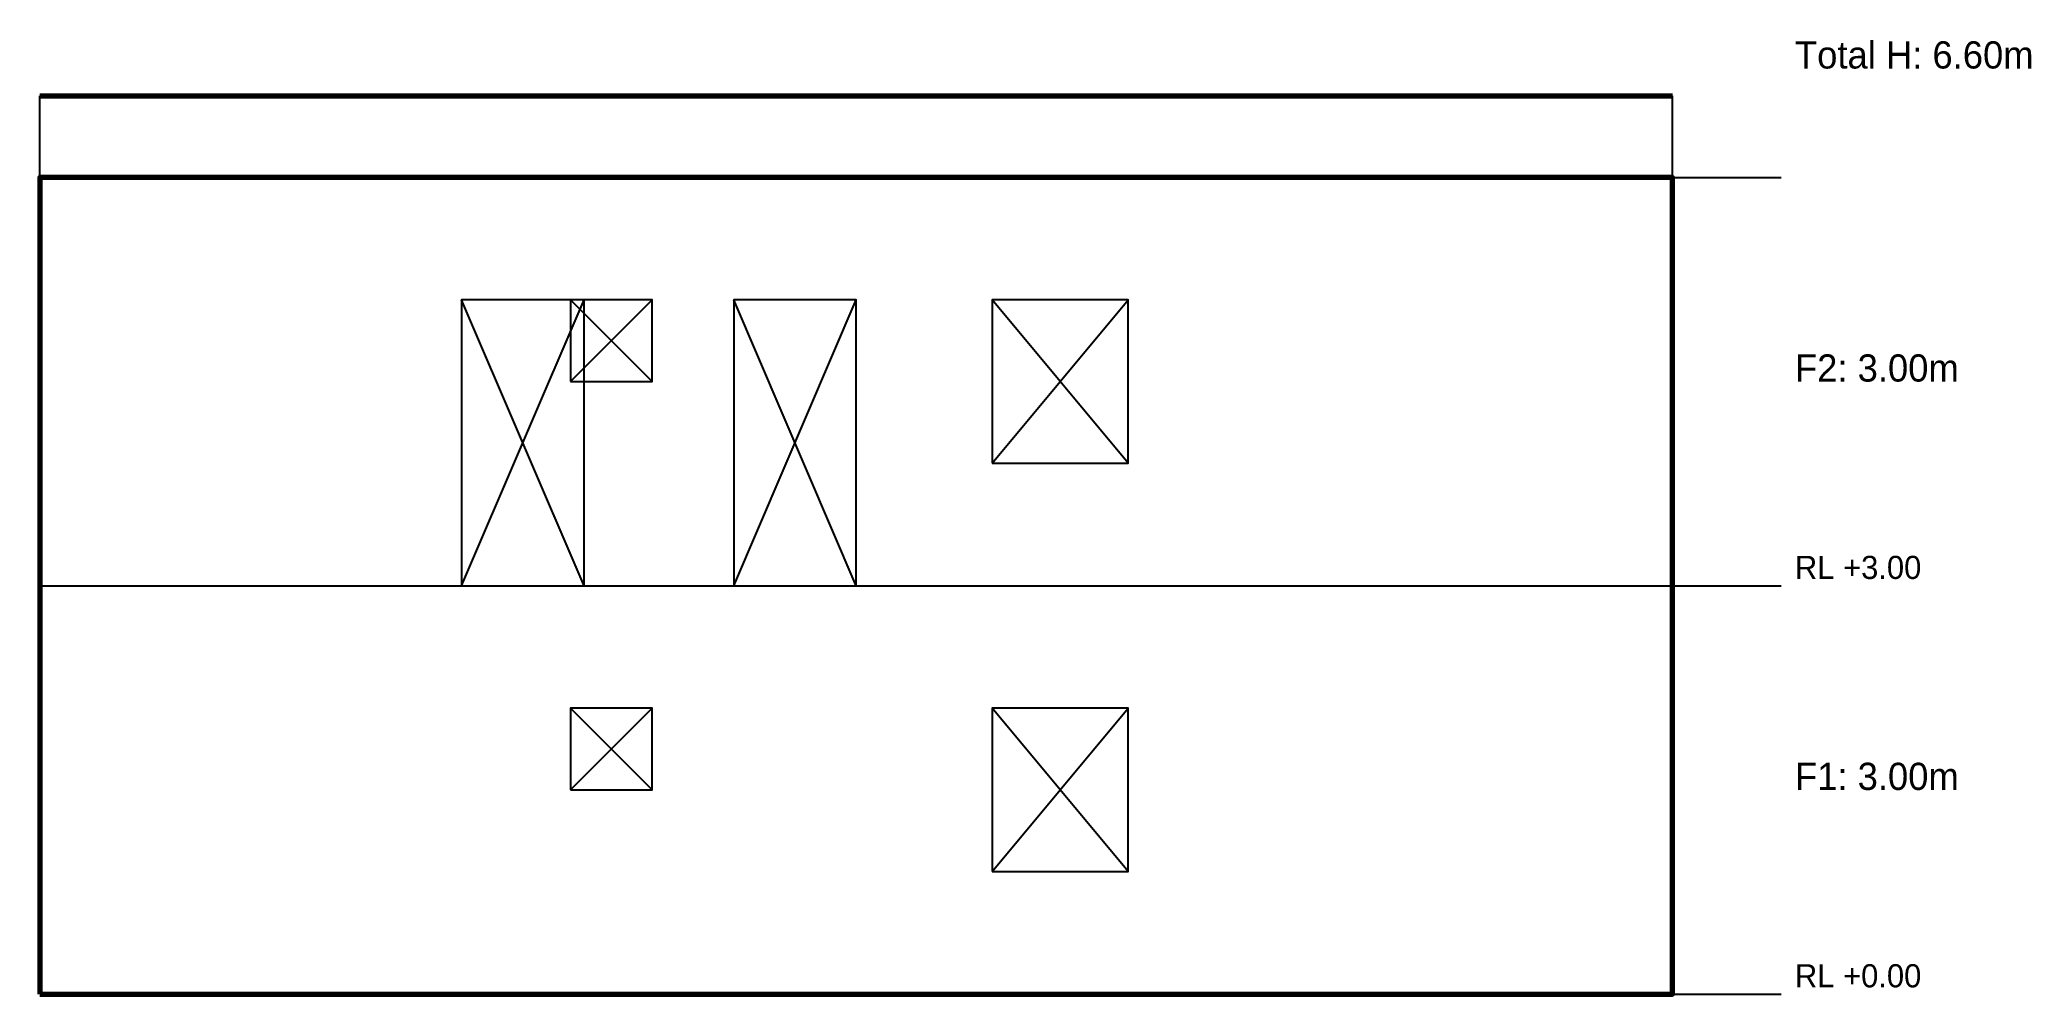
# Model space of a CAD drawing. Header units: metres. Extents: x 0 to 14.6, y 0 to 7.
import ezdxf

# ---------------------------------------------------------------- set-up
doc = ezdxf.new("R2010")
doc.units = ezdxf.units.M
for name, color, linetype in [('A-ELEV-ANNO', 2, 'Continuous'), ('A-ELEV-DETL', 8, 'Continuous'), ('A-ELEV-OUTL', 7, 'Continuous')]:
    doc.layers.add(name, color=color, linetype=linetype)

msp = doc.modelspace()

# ---------------------------------------------------------------- linework, layer by layer
at = {"layer": 'A-ELEV-ANNO'}
for p, q in [((12, 6), (12.8, 6)), ((12, 3), (12.8, 3)), ((12, 3), (12.8, 3)), ((12, 0), (12.8, 0))]:
    msp.add_line(p, q, dxfattribs=at)
at = {"layer": 'A-ELEV-DETL'}
for p, q in [((0, 6), (12, 6)), ((3.1, 3), (4, 5.1)), ((4, 3), (3.1, 5.1)), ((3.9, 4.5), (4.5, 5.1)), ((4.5, 4.5), (3.9, 5.1)), ((5.1, 3), (6, 5.1)), ((6, 3), (5.1, 5.1)), ((7, 3.9), (8, 5.1)), ((8, 3.9), (7, 5.1)), ((0, 3), (12, 3)), ((0, 3), (12, 3)), ((3.9, 1.5), (4.5, 2.1)), ((4.5, 1.5), (3.9, 2.1)), ((7, 0.9), (8, 2.1)), ((8, 0.9), (7, 2.1))]:
    msp.add_line(p, q, dxfattribs=at)
for points in [[(3.1, 3), (4, 3), (4, 5.1), (3.1, 5.1), (3.1, 3)], [(3.9, 4.5), (4.5, 4.5), (4.5, 5.1), (3.9, 5.1), (3.9, 4.5)], [(5.1, 3), (6, 3), (6, 5.1), (5.1, 5.1), (5.1, 3)], [(7, 3.9), (8, 3.9), (8, 5.1), (7, 5.1), (7, 3.9)], [(3.9, 1.5), (4.5, 1.5), (4.5, 2.1), (3.9, 2.1), (3.9, 1.5)], [(7, 0.9), (8, 0.9), (8, 2.1), (7, 2.1), (7, 0.9)]]:
    msp.add_lwpolyline(points, dxfattribs=at)
at = {"layer": 'A-ELEV-OUTL'}
for p, q in [((0, 6), (0, 6.6)), ((12, 6), (12, 6.6))]:
    msp.add_line(p, q, dxfattribs=at)
at = {"layer": 'A-ELEV-OUTL', "lineweight": 70}
msp.add_line((0, 6.6), (12, 6.6), dxfattribs=at)
msp.add_lwpolyline([(0, 0), (12, 0), (12, 6), (0, 6), (0, 0)], dxfattribs=at)

# ---------------------------------------------------------------- texts
at = {"layer": 'A-ELEV-ANNO'}
for s, height, p in [('Total H: 6.60m', 0.2, (12.9, 6.8)), ('F2: 3.00m', 0.2, (12.9, 4.5)), ('RL +3.00', 0.17, (12.9, 3.05)), ('F1: 3.00m', 0.2, (12.9, 1.5)), ('RL +0.00', 0.17, (12.9, 0.05))]:
    msp.add_text(s, height=height, dxfattribs=at).set_placement(p)

doc.saveas('drawing.dxf')
